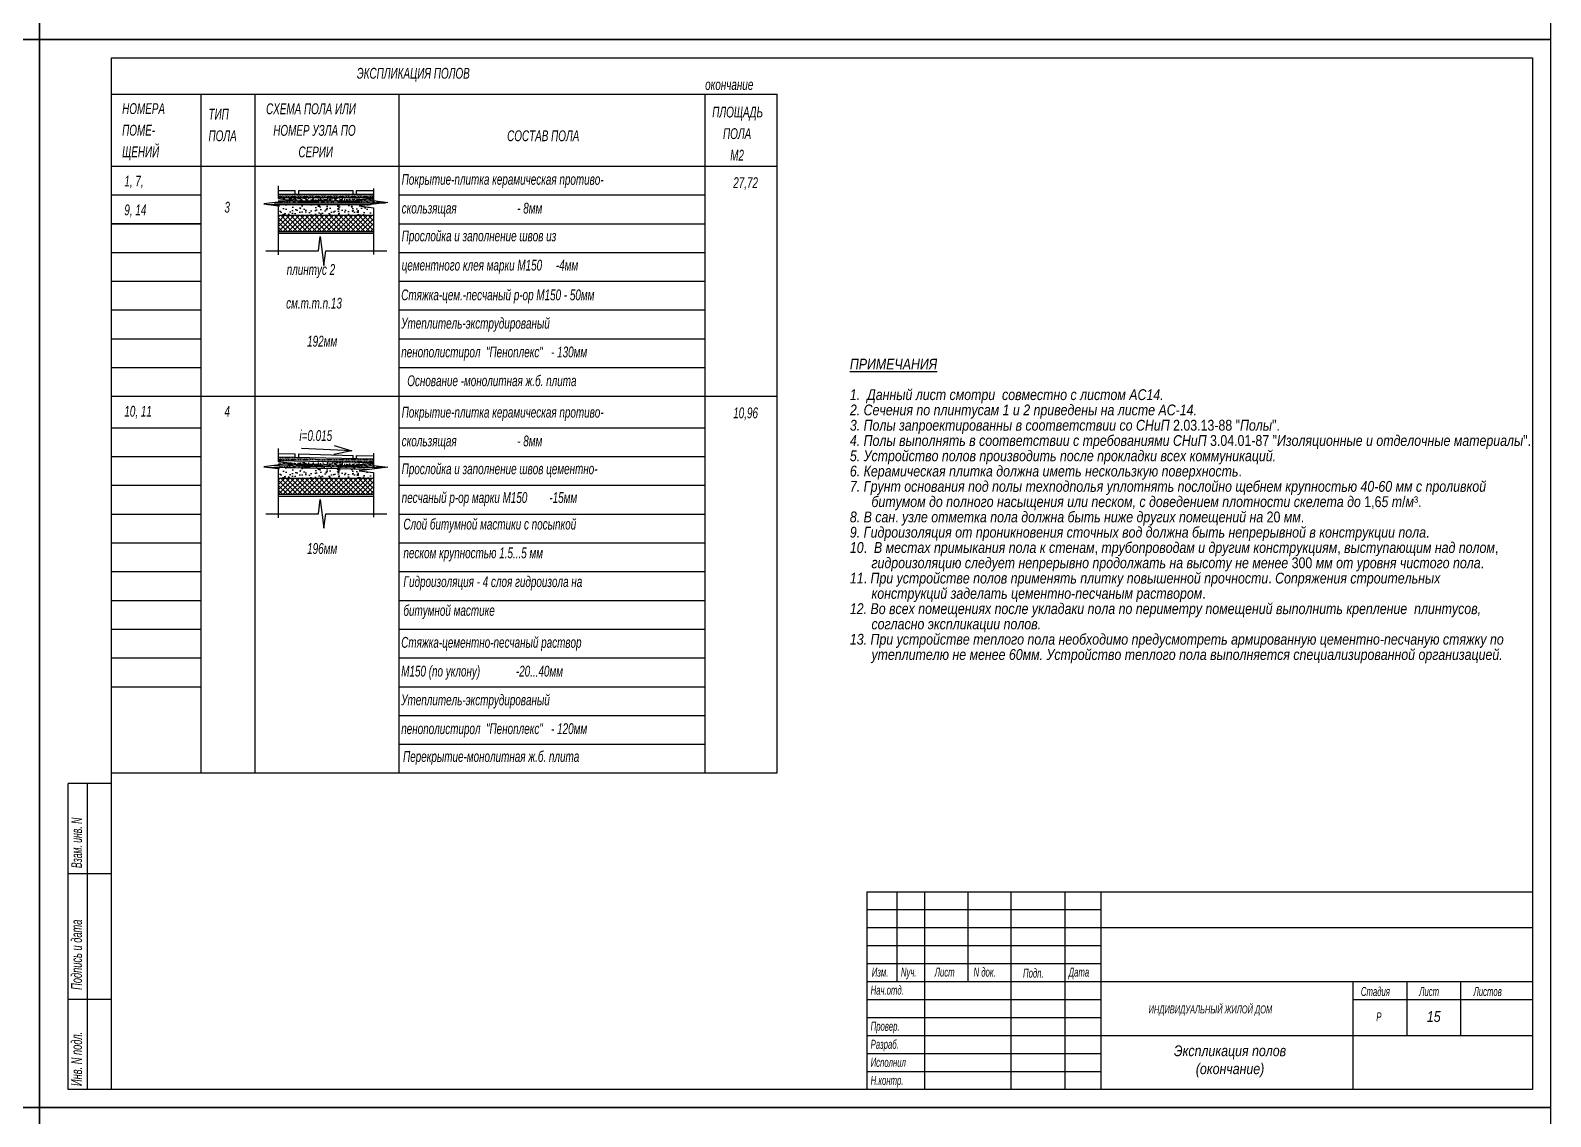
# Model space of a CAD drawing. Header units: millimetres. Extents: x 1582001 to 3303937, y 226471 to 491235.
# Drawn here: x 1875750 to 1918000, y 350400 to 380605 of the extents above; entities that cross this region are included whole.
import ezdxf

# ---------------------------------------------------------------- set-up
doc = ezdxf.new("R2010")
doc.units = ezdxf.units.MM
doc.layers.get('Defpoints').update_dxf_attribs({"color": 255, "lineweight": 30})
for name, color, linetype in [('Rasmer', 135, 'Continuous'), ('Spezifikazia', 250, 'Continuous'), ('Т-Подписи', 7, 'Continuous'), ('Формуляр', 138, 'Continuous')]:
    doc.layers.add(name, color=color, linetype=linetype)
doc.styles.add('Arch-Dim', font='ARIALNI.TTF', dxfattribs={"width": 0.98, "height": 300})
doc.styles.add('STYLE1', font='ARIALNI.TTF', dxfattribs={"height": 300})
doc.dimstyles.new('Aec-Arch-M-100', dxfattribs={"dimscale": 100, "dimtxt": 2.5, "dimasz": 1.5, "dimexe": 1.5, "dimexo": 1.5, "dimgap": 0.8, "dimtad": 1, "dimdec": 0, "dimzin": 3, "dimdsep": 46, "dimtxsty": 'Arch-Dim', "dimblk": 'ARCHTICK', "dimcen": 2.5, "dimazin": 2, "dimtfac": 0.75, "dimtdec": 0, "dimtix": 1, "dimtmove": 1, "dimatfit": 2, "dimfxl": 0, "dimtolj": 1, "dimtzin": 0, "dimarcsym": 0})

# ---------------------------------------------------------------- blocks, each defined once
blk = doc.blocks.new('_ArchTick')
at = {"color": 0, "linetype": 'ByBlock', "const_width": 0.15}
blk.add_lwpolyline([(-0.5, -0.5), (0.5, 0.5)], dxfattribs=at)

msp = doc.modelspace()

# ---------------------------------------------------------------- hatches: boundary and pattern name
at = {"layer": 'Rasmer', "ltscale": 2}
h = msp.add_hatch(dxfattribs=at)
h.set_pattern_fill('DOTS', color=256, scale=30, style=0)
h.set_pattern_definition([(0, (1488894.624, 410699.753), (23.8125, 47.625), [0, -47.625])])
h.paths.add_polyline_path([(1885288, 375956.7), (1885288, 376051.4), (1882635.8, 376051.4), (1882635.8, 375956.7)])
h = msp.add_hatch(dxfattribs=at)
h.set_pattern_fill('AR-SAND', color=256, scale=2, style=0)
h.set_pattern_definition([(37.5, (1488894.62, 410699.75), (-3.200063, 97.882647), [0, -77.216, 0, -86.36, 0, -82.55]), (7.5, (1488894.62, 410699.75), (89.904657, 143.36502), [0, -41.656, 0, -69.596, 0, -26.67]), (327.5, (1488832.14, 410699.75), (158.198474, 0.287437), [0, -25.4, 0, -91.44, 0, -119.38]), (317.5, (1488832.14, 410699.75), (152.71129, 44.585865), [0, -12.7, 0, -59.944, 0, -68.58])])
h.paths.add_polyline_path([(1882635.8, 375956.7), (1882635.8, 375927.6), (1883035.8, 375877.6), (1882523.9, 375813.6), (1885622.2, 375813.6), (1885688, 375821.8), (1885288, 375871.8), (1885288, 375956.7)])
h = msp.add_hatch(dxfattribs=at)
h.set_pattern_fill('AR-CONC', color=256, scale=2, style=0)
h.set_pattern_definition([(50, (1488894.62, 410699.75), (364.36934, -31.87817), [38.1, -419.1]), (355, (1488894.62, 410699.75), (-70.48565, 382.1133), [30.48, -335.28]), (100.451, (1488925, 410697.1), (293.885, 350.23338), [32.38, -356.18]), (46.1842, (1488894.62, 410801.35), (542.1581, -84.08466), [57.15, -628.65]), (96.6356, (1488939.8, 410794.35), (474.8085, 494.8511), [48.57, -534.27]), (351.184, (1488894.6, 410801.35), (474.8092, 494.8502), [45.72, -502.92]), (21, (1488945.42, 410775.95), (303.22976, -204.53104), [38.1, -419.1]), (326, (1488945.42, 410775.95), (123.60406, 368.37593), [30.48, -335.28]), (71.4514, (1488970.7, 410758.9), (426.83298, 163.8457), [32.38, -356.18]), (37.5, (1488894.62, 410699.75), (6.177207, 169.110078), [0, -331.216, 0, -340.36, 0, -336.55]), (7.5, (1488894.62, 410699.75), (133.639325, 200.36115), [0, -194.056, 0, -323.596, 0, -128.27]), (327.5, (1488781.34, 410699.75), (271.18119, -11.45749), [0, -127, 0, -396.24, 0, -525.78]), (317.5, (1488730.54, 410699.75), (296.25836, 50.85298), [0, -165.1, 0, -263.144, 0, -373.38])])
h.paths.add_polyline_path([(1882635.8, 375763.6), (1882635.8, 375463.6), (1885288, 375463.6), (1885288, 375671.8), (1884888, 375721.8), (1885222.2, 375763.6)])
h = msp.add_hatch(dxfattribs=at)
h.set_pattern_fill('ANSI37', color=256, scale=30, style=0)
h.set_pattern_definition([(45, (1488894.62, 410699.75), (-67.35192, 67.35192), []), (135, (1488894.62, 410699.75), (-67.35192, -67.35192), [])])
h.paths.add_polyline_path([(1882635.8, 375463.6), (1882635.8, 375013.6), (1885288, 375013.6), (1885288, 375463.6)])
h = msp.add_hatch(dxfattribs=at)
h.set_pattern_fill('AR-SAND', color=256, scale=2, style=0)
h.set_pattern_definition([(37.5, (1488894.62, 403335.914), (-3.200063, 97.882647), [0, -77.216, 0, -86.36, 0, -82.55]), (7.5, (1488894.62, 403335.91), (89.904657, 143.36502), [0, -41.656, 0, -69.596, 0, -26.67]), (327.5, (1488832.14, 403335.91), (158.198474, 0.287437), [0, -25.4, 0, -91.44, 0, -119.38]), (317.5, (1488832.14, 403335.91), (152.71129, 44.585865), [0, -12.7, 0, -59.944, 0, -68.58])])
h.paths.add_polyline_path([(1882635.8, 368592.9), (1882635.8, 368563.7), (1883035.8, 368513.7), (1882523.9, 368449.7), (1885622.2, 368449.7), (1885688, 368458), (1885288, 368508), (1885288, 368592.9)])
h = msp.add_hatch(dxfattribs=at)
h.set_pattern_fill('DOTS', color=256, scale=30, style=0)
h.set_pattern_definition([(0, (1488894.624, 403391.997), (23.8125, 47.625), [0, -47.625])])
h.paths.add_polyline_path([(1882635.8, 368743.6), (1882635.8, 368648.9), (1885288, 368592.9), (1885288, 368687.5)])
h = msp.add_hatch(dxfattribs=at)
h.set_pattern_fill('AR-CONC', color=256, scale=2, style=0)
h.set_pattern_definition([(50, (1488894.62, 403392), (364.36934, -31.87817), [38.1, -419.1]), (355, (1488894.62, 403392), (-70.48565, 382.1133), [30.48, -335.28]), (100.451, (1488925, 403389.34), (293.885, 350.23338), [32.38, -356.18]), (46.1842, (1488894.62, 403493.6), (542.1581, -84.08466), [57.15, -628.65]), (96.6356, (1488939.8, 403486.6), (474.8085, 494.8511), [48.57, -534.27]), (351.184, (1488894.6, 403493.6), (474.8092, 494.8502), [45.72, -502.92]), (21, (1488945.42, 403468.2), (303.22976, -204.53104), [38.1, -419.1]), (326, (1488945.42, 403468.2), (123.60406, 368.37593), [30.48, -335.28]), (71.4514, (1488970.7, 403451.15), (426.83298, 163.8457), [32.38, -356.18]), (37.5, (1488894.62, 403392), (6.177207, 169.110078), [0, -331.216, 0, -340.36, 0, -336.55]), (7.5, (1488894.62, 403392), (133.639325, 200.36115), [0, -194.056, 0, -323.596, 0, -128.27]), (327.5, (1488781.34, 403392), (271.18119, -11.45749), [0, -127, 0, -396.24, 0, -525.78]), (317.5, (1488730.54, 403392), (296.25836, 50.85298), [0, -165.1, 0, -263.144, 0, -373.38])])
h.paths.add_polyline_path([(1882635.8, 368450.2), (1882635.8, 368155.8), (1885288, 368155.8), (1885288, 368308), (1884888, 368358), (1885222.2, 368399.7)])
h = msp.add_hatch(dxfattribs=at)
h.set_pattern_fill('ANSI37', color=256, scale=30, style=0)
h.set_pattern_definition([(45, (1488894.62, 403392), (-67.35192, 67.35192), []), (135, (1488894.62, 403392), (-67.35192, -67.35192), [])])
h.paths.add_polyline_path([(1882635.8, 368155.8), (1882635.8, 367705.8), (1885288, 367705.8), (1885288, 368155.8)])

# ---------------------------------------------------------------- linework, layer by layer
at = {"layer": 'Spezifikazia', "ltscale": 100}
for p, q in [((1878000.3, 378830.4), (1896500.3, 378830.4)), ((1878000.3, 370355.5), (1878000.3, 378830.4)), ((1880500.3, 359955.3), (1880500.3, 378830.4)), ((1882000.3, 359955.3), (1882000.3, 378830.4)), ((1886000.3, 359955.3), (1886000.3, 378830.4)), ((1894500.3, 359955.3), (1894500.3, 378830.4)), ((1896500.3, 359955.3), (1896500.3, 378830.4)), ((1878000.3, 376830.4), (1896500.3, 376830.4)), ((1878000.3, 376830.4), (1896500.3, 376830.4)), ((1878000.3, 376830.4), (1896500.3, 376830.4)), ((1878000.3, 376830.4), (1896500.3, 376830.4)), ((1878000.3, 376830.4), (1880500.3, 376830.4)), ((1878000.3, 376830.4), (1880500.3, 376830.4)), ((1878000.3, 376830.4), (1880500.3, 376830.4)), ((1878000.3, 376830.4), (1880500.3, 376830.4)), ((1878000.3, 376830.4), (1896500.3, 376830.4)), ((1878000.3, 376830.4), (1894500.3, 376830.4)), ((1880500.3, 376830.4), (1880500.3, 376830.4)), ((1882000.3, 376830.4), (1882000.3, 376830.4)), ((1882000.3, 376830.1), (1882000.3, 376830.1)), ((1878000.3, 376030.6), (1880500.3, 376030.6)), ((1878000.3, 376030.6), (1880500.3, 376030.6)), ((1878000.3, 376030.2), (1880500.3, 376030.2)), ((1878000.3, 376030.2), (1880500.3, 376030.2)), ((1882635.8, 376284.4), (1882635.8, 375927.6)), ((1882635.8, 376151.4), (1883107.3, 376151.4)), ((1882635.8, 376051.4), (1885288, 376051.4)), ((1882635.8, 376051.4), (1885288, 376051.4)), ((1883107.3, 376051.4), (1883107.3, 376151.4)), ((1883207.3, 376051.4), (1883207.3, 376151.4)), ((1883207.3, 376151.4), (1884716.6, 376151.4)), ((1884716.6, 376051.4), (1884716.6, 376151.4)), ((1884816.6, 376051.4), (1884816.6, 376151.4)), ((1884816.6, 376151.4), (1885288, 376151.4)), ((1885288, 376210.8), (1885288, 375871.8)), ((1886000.3, 376030.2), (1894500.3, 376030.2)), ((1886000.3, 376030.2), (1894500.3, 376030.2)), ((1886000.3, 376030.2), (1894500.3, 376030.2)), ((1886000.3, 376030.2), (1894500.3, 376030.2)), ((1886000.3, 376030.1), (1894500.3, 376030.1)), ((1886000.3, 376030.1), (1894500.3, 376030.1)), ((1886000.3, 376030.1), (1894500.3, 376030.1)), ((1886000.3, 376030.1), (1894500.3, 376030.1)), ((1886000.3, 376030.1), (1894500.3, 376030.1)), ((1886000.3, 376030.1), (1894500.3, 376030.1)), ((1886000.3, 376030.1), (1894500.3, 376030.1)), ((1886000.3, 376030.1), (1894500.3, 376030.1)), ((1886000.3, 376030.1), (1894500.3, 376030.1)), ((1886000.3, 376030.1), (1894500.3, 376030.1)), ((1883035.8, 375877.6), (1882235.8, 375777.6)), ((1882235.8, 375777.6), (1882635.8, 375727.6)), ((1882347.8, 375763.6), (1885222.2, 375763.6)), ((1882523.9, 375813.6), (1885622.2, 375813.6)), ((1882635.8, 375956.7), (1885288, 375956.7)), ((1882635.8, 375927.6), (1883035.8, 375877.6)), ((1882635.8, 375862), (1885288, 375862)), ((1882635.8, 375813.6), (1885288, 375813.6)), ((1882635.8, 375763.6), (1882635.8, 374361.2)), ((1882635.8, 375763.6), (1885222.2, 375763.6)), ((1882635.8, 375763.6), (1885222.2, 375763.6)), ((1885688, 375821.8), (1884888, 375721.8)), ((1884888, 375721.8), (1885288, 375671.8)), ((1885288, 375871.8), (1885688, 375821.8)), ((1885288, 375671.8), (1885288, 374375.7)), ((1878000.3, 375230.6), (1880500.3, 375230.6)), ((1878000.3, 375230.6), (1880500.3, 375230.6)), ((1878000.3, 375230.6), (1880500.3, 375230.6)), ((1878000.3, 375230.6), (1880500.3, 375230.6)), ((1878000.3, 375230.2), (1880500.3, 375230.2)), ((1878000.3, 375230.2), (1880500.3, 375230.2)), ((1878000.3, 375230.2), (1880500.3, 375230.2)), ((1878000.3, 375230.2), (1880500.3, 375230.2)), ((1882635.8, 375463.6), (1885288, 375463.6)), ((1886000.3, 375230.1), (1894500.3, 375230.1)), ((1886000.3, 375230.1), (1894500.3, 375230.1)), ((1886000.3, 375230.1), (1894500.3, 375230.1)), ((1886000.3, 375230.1), (1894500.3, 375230.1)), ((1886000.3, 375229.9), (1894500.3, 375229.9)), ((1886000.3, 375229.9), (1894500.3, 375229.9)), ((1886000.3, 375229.9), (1894500.3, 375229.9)), ((1886000.3, 375229.9), (1894500.3, 375229.9)), ((1886000.3, 375229.9), (1894500.3, 375229.9)), ((1886000.3, 375229.9), (1894500.3, 375229.9)), ((1886000.3, 375229.9), (1894500.3, 375229.9)), ((1886000.3, 375229.9), (1894500.3, 375229.9)), ((1886000.3, 375229.9), (1894500.3, 375229.9)), ((1886000.3, 375229.9), (1894500.3, 375229.9)), ((1882635.8, 375013.6), (1885288, 375013.6)), ((1882635.8, 374963.6), (1885288, 374963.6)), ((1883758.1, 374471.3), (1883808.1, 374871.3)), ((1883808.1, 374871.3), (1883908.1, 374071.3)), ((1878000.3, 374430.6), (1880500.3, 374430.6)), ((1878000.3, 374430.2), (1880500.3, 374430.2)), ((1878000.3, 374430.2), (1880500.3, 374430.2)), ((1878000.3, 374430.2), (1880500.3, 374430.2)), ((1878000.3, 374430.2), (1880500.3, 374430.2)), ((1878000.3, 374430.2), (1880500.3, 374430.2)), ((1878000.3, 374430.2), (1880500.3, 374430.2)), ((1882295, 374471.3), (1883758.1, 374471.3)), ((1883908.1, 374071.3), (1883958.1, 374471.3)), ((1883958.1, 374471.3), (1885653.1, 374471.3)), ((1886000.3, 374430.4), (1894500.3, 374430.4)), ((1886000.3, 374430.4), (1894500.3, 374430.4)), ((1886000.3, 374430.4), (1894500.3, 374430.4)), ((1886000.3, 374430.4), (1894500.3, 374430.4)), ((1886000.3, 374430.4), (1894500.3, 374430.4)), ((1886000.3, 374430.4), (1894500.3, 374430.4)), ((1886000.3, 374430.4), (1894500.3, 374430.4)), ((1886000.3, 374430.4), (1894500.3, 374430.4)), ((1886000.3, 374430.4), (1894500.3, 374430.4)), ((1886000.3, 374430.4), (1894500.3, 374430.4)), ((1886000.3, 374430.4), (1894500.3, 374430.4)), ((1886000.3, 374430.4), (1894500.3, 374430.4)), ((1886000.3, 374430.4), (1894500.3, 374430.4)), ((1886000.3, 374430.4), (1894500.3, 374430.4)), ((1886000.3, 374430.4), (1894500.3, 374430.4)), ((1878000.3, 373630.8), (1880500.3, 373630.8)), ((1878000.3, 373630.8), (1880500.3, 373630.8)), ((1878000.3, 373630.6), (1880500.3, 373630.6)), ((1878000.3, 373630.6), (1880500.3, 373630.6)), ((1878000.3, 373630.6), (1880500.3, 373630.6)), ((1878000.3, 373630.6), (1880500.3, 373630.6)), ((1878000.3, 373630.6), (1880500.3, 373630.6)), ((1878000.3, 373630.6), (1880500.3, 373630.6)), ((1878000.3, 373630.6), (1880500.3, 373630.6)), ((1878000.3, 373630.2), (1880500.3, 373630.2)), ((1886000.3, 373630.4), (1894500.3, 373630.4)), ((1886000.3, 373630.4), (1894500.3, 373630.4)), ((1886000.3, 373630.4), (1894500.3, 373630.4)), ((1886000.3, 373630.4), (1894500.3, 373630.4)), ((1886000.3, 373630.4), (1894500.3, 373630.4)), ((1886000.3, 373630.2), (1894500.3, 373630.2)), ((1886000.3, 373630.2), (1894500.3, 373630.2)), ((1878000.3, 372830.6), (1880500.3, 372830.6)), ((1878000.3, 372830.6), (1880500.3, 372830.6)), ((1878000.3, 372830.1), (1880500.3, 372830.1)), ((1878000.3, 372830.1), (1880500.3, 372830.1)), ((1886000.3, 372830.2), (1894500.3, 372830.2)), ((1886000.3, 372830.2), (1894500.3, 372830.2)), ((1878000.3, 372030.1), (1880500.3, 372030.1)), ((1878000.3, 372030.1), (1880500.3, 372030.1)), ((1886000.3, 372030.2), (1894500.3, 372030.2)), ((1886000.3, 372030.2), (1894500.3, 372030.2)), ((1886000.3, 372030.2), (1894500.3, 372030.2)), ((1886000.3, 372030.2), (1894500.3, 372030.2)), ((1878000.3, 371230.1), (1880500.3, 371230.1)), ((1878000.3, 371230.1), (1880500.3, 371230.1)), ((1878000.3, 371230.1), (1880500.3, 371230.1)), ((1878000.3, 371230.1), (1880500.3, 371230.1)), ((1886000.3, 371230.2), (1894500.3, 371230.2)), ((1878000.3, 370429.9), (1896500.3, 370429.9)), ((1878000.3, 370429.9), (1896500.3, 370429.9)), ((1886000.3, 370429.9), (1894500.3, 370429.9)), ((1878000.3, 369555.5), (1880500.3, 369555.5)), ((1878000.3, 369555.5), (1880500.3, 369555.5)), ((1886000.3, 369555.1), (1894500.3, 369555.1)), ((1886000.3, 369555.1), (1894500.3, 369555.1)), ((1886000.3, 369555.1), (1894500.3, 369555.1)), ((1886000.3, 369555.1), (1894500.3, 369555.1)), ((1886000.3, 369554.9), (1894500.3, 369554.9)), ((1886000.3, 369554.9), (1894500.3, 369554.9)), ((1886000.3, 369554.9), (1894500.3, 369554.9)), ((1886000.3, 369554.9), (1894500.3, 369554.9)), ((1886000.3, 369554.9), (1894500.3, 369554.9)), ((1886000.3, 369554.9), (1894500.3, 369554.9)), ((1886000.3, 369554.9), (1894500.3, 369554.9)), ((1886000.3, 369554.9), (1894500.3, 369554.9)), ((1886000.3, 369554.9), (1894500.3, 369554.9)), ((1886000.3, 369554.9), (1894500.3, 369554.9)), ((1882635.8, 368976.7), (1882635.8, 368619.8)), ((1882635.8, 368843.6), (1883107.3, 368830.9)), ((1885288, 368847), (1885288, 368508)), ((1878000.3, 368755.5), (1880500.3, 368755.5)), ((1878000.3, 368755.5), (1880500.3, 368755.5)), ((1878000.3, 368755.5), (1880500.3, 368755.5)), ((1878000.3, 368755.5), (1880500.3, 368755.5)), ((1883035.8, 368569.8), (1882235.8, 368469.8)), ((1882235.8, 368469.8), (1882635.8, 368419.8)), ((1882347.8, 368455.8), (1885222.2, 368399.7)), ((1882523.9, 368505.8), (1885622.2, 368449.7)), ((1882635.8, 368743.6), (1885288, 368687.5)), ((1882635.8, 368743.6), (1885288, 368687.5)), ((1882635.8, 368648.9), (1885288, 368592.9)), ((1882635.8, 368619.8), (1883035.8, 368569.8)), ((1882635.8, 368554.3), (1885288, 368498.2)), ((1882635.8, 368505.8), (1885288, 368449.7)), ((1882635.8, 368455.8), (1882635.8, 367053.4)), ((1882635.8, 368455.8), (1885222.2, 368399.7)), ((1882635.8, 368455.8), (1885222.2, 368399.7)), ((1883107.3, 368733.6), (1883107.3, 368830.9)), ((1883207.3, 368731.5), (1883207.3, 368828.2)), ((1883207.3, 368828.2), (1884716.6, 368787.5)), ((1884716.6, 368699.6), (1884716.6, 368787.5)), ((1884816.6, 368697.5), (1884816.6, 368784.8)), ((1884816.6, 368784.8), (1885288, 368772.1)), ((1885688, 368458), (1884888, 368358)), ((1885288, 368508), (1885688, 368458)), ((1886000.3, 368754.9), (1894500.3, 368754.9)), ((1886000.3, 368754.9), (1894500.3, 368754.9)), ((1886000.3, 368754.9), (1894500.3, 368754.9)), ((1886000.3, 368754.9), (1894500.3, 368754.9)), ((1886000.3, 368754.8), (1894500.3, 368754.8)), ((1886000.3, 368754.8), (1894500.3, 368754.8)), ((1886000.3, 368754.8), (1894500.3, 368754.8)), ((1886000.3, 368754.8), (1894500.3, 368754.8)), ((1886000.3, 368754.8), (1894500.3, 368754.8)), ((1886000.3, 368754.8), (1894500.3, 368754.8)), ((1886000.3, 368754.8), (1894500.3, 368754.8)), ((1886000.3, 368754.8), (1894500.3, 368754.8)), ((1886000.3, 368754.8), (1894500.3, 368754.8)), ((1886000.3, 368754.8), (1894500.3, 368754.8)), ((1882635.8, 368155.8), (1885288, 368155.8)), ((1884888, 368358), (1885288, 368308)), ((1885288, 368308), (1885288, 367068)), ((1878000.3, 367955.5), (1880500.3, 367955.5)), ((1878000.3, 367955.5), (1880500.3, 367955.5)), ((1882635.8, 367705.8), (1885288, 367705.8)), ((1882635.8, 367655.8), (1885288, 367655.8)), ((1886000.3, 367955.3), (1894500.3, 367955.3)), ((1886000.3, 367955.3), (1894500.3, 367955.3)), ((1886000.3, 367955.3), (1894500.3, 367955.3)), ((1886000.3, 367955.3), (1894500.3, 367955.3)), ((1878000.3, 367155.5), (1880500.3, 367155.5)), ((1878000.3, 367155.5), (1880500.3, 367155.5)), ((1878000.3, 367155.5), (1880500.3, 367155.5)), ((1878000.3, 367155.5), (1880500.3, 367155.5)), ((1882295, 367163.5), (1883758.1, 367163.5)), ((1883758.1, 367163.5), (1883808.1, 367563.5)), ((1883808.1, 367563.5), (1883908.1, 366763.5)), ((1883908.1, 366763.5), (1883958.1, 367163.5)), ((1883958.1, 367163.5), (1885653.1, 367163.5)), ((1886000.3, 367155.3), (1894500.3, 367155.3)), ((1886000.3, 367155.3), (1894500.3, 367155.3)), ((1886000.3, 367155.3), (1894500.3, 367155.3)), ((1886000.3, 367155.3), (1894500.3, 367155.3)), ((1886000.3, 367155.3), (1894500.3, 367155.3)), ((1886000.3, 367155.3), (1894500.3, 367155.3)), ((1886000.3, 367155.3), (1894500.3, 367155.3)), ((1886000.3, 367155.3), (1894500.3, 367155.3)), ((1886000.3, 367155.3), (1894500.3, 367155.3)), ((1886000.3, 367155.3), (1894500.3, 367155.3)), ((1886000.3, 367155.3), (1894500.3, 367155.3)), ((1886000.3, 367155.3), (1894500.3, 367155.3)), ((1886000.3, 367155.3), (1894500.3, 367155.3)), ((1886000.3, 367155.3), (1894500.3, 367155.3)), ((1886000.3, 367155.3), (1894500.3, 367155.3)), ((1878000.3, 366355.5), (1880500.3, 366355.5)), ((1886000.3, 366355.3), (1894500.3, 366355.3)), ((1886000.3, 366355.3), (1894500.3, 366355.3)), ((1886000.3, 366355.3), (1894500.3, 366355.3)), ((1886000.3, 366355.3), (1894500.3, 366355.3)), ((1878000.3, 365555.5), (1880500.3, 365555.5)), ((1878000.3, 365555.5), (1880500.3, 365555.5)), ((1878000.3, 365555.5), (1880500.3, 365555.5)), ((1878000.3, 365555.5), (1880500.3, 365555.5)), ((1886000.3, 365555.3), (1894500.3, 365555.3)), ((1886000.3, 365555.3), (1894500.3, 365555.3)), ((1886000.3, 365555.3), (1894500.3, 365555.3)), ((1878000.3, 364755.5), (1880500.3, 364755.5)), ((1878000.3, 364755.5), (1880500.3, 364755.5)), ((1886000.3, 364755.3), (1894500.3, 364755.3)), ((1886000.3, 364755.3), (1894500.3, 364755.3)), ((1886000.3, 364755.3), (1894500.3, 364755.3)), ((1886000.3, 364755.3), (1894500.3, 364755.3)), ((1878000.3, 363955.5), (1880500.3, 363955.5)), ((1878000.3, 363955.5), (1880500.3, 363955.5)), ((1878000.3, 363955.5), (1880500.3, 363955.5)), ((1878000.3, 363955.5), (1880500.3, 363955.5)), ((1886000.3, 363955.3), (1894500.3, 363955.3)), ((1886000.3, 363955.3), (1894500.3, 363955.3)), ((1886000.3, 363955.3), (1894500.3, 363955.3)), ((1886000.3, 363955.3), (1894500.3, 363955.3)), ((1878000.3, 363155.5), (1880500.3, 363155.5)), ((1886000.3, 363155.3), (1894500.3, 363155.3)), ((1886000.3, 363155.3), (1894500.3, 363155.3)), ((1886000.3, 363155.3), (1894500.3, 363155.3)), ((1886000.3, 363155.3), (1894500.3, 363155.3)), ((1878000.3, 362355.5), (1880500.3, 362355.5)), ((1878000.3, 362355.5), (1880500.3, 362355.5)), ((1878000.3, 362355.5), (1880500.3, 362355.5)), ((1878000.3, 362355.5), (1880500.3, 362355.5)), ((1886000.3, 362355.3), (1894500.3, 362355.3)), ((1886000.3, 361555.3), (1894500.3, 361555.3)), ((1886000.3, 360755.3), (1894500.3, 360755.3)), ((1886000.3, 360755.3), (1894500.3, 360755.3)), ((1886000.3, 360755.3), (1894500.3, 360755.3)), ((1886000.3, 360755.3), (1894500.3, 360755.3)), ((1886000.3, 360755.3), (1894500.3, 360755.3)), ((1878000.3, 359955.3), (1896500.3, 359955.3))]:
    msp.add_line(p, q, dxfattribs=at)
at = {"layer": 'Spezifikazia', "ltscale": 100, "const_width": 50}
for points in [[(1883170, 375837.5), (1883770.2, 375837.5)], [(1884289.5, 375837.5), (1884889.7, 375837.5)], [(1883170, 368529.8), (1883770.2, 368529.8)], [(1884289.5, 368473.7), (1884889.7, 368473.7)]]:
    msp.add_lwpolyline(points, dxfattribs=at)
at = {"layer": 'Формуляр'}
for p, q in [((1876800.3, 351154.9), (1876800.3, 359667.1)), ((1878000.3, 359667.1), (1876800.3, 359667.1)), ((1877339.7, 351154.9), (1877339.7, 359667.1)), ((1878000.3, 357154.9), (1876800.3, 357154.9)), ((1878000.3, 353654.9), (1876800.3, 353654.9)), ((1878000.3, 353654.9), (1876800.3, 353654.9)), ((1878000.3, 351154.9), (1876800.3, 351154.9))]:
    msp.add_line(p, q, dxfattribs=at)
at = {"layer": 'Формуляр', "color": 0}
for p, q in [((1899000.3, 356654.9), (1899000.3, 351154.9)), ((1899000.3, 356654.9), (1917500.3, 356654.9)), ((1899832.1, 356654.9), (1899832.1, 354154.9)), ((1900600.3, 356654.9), (1900600.3, 351154.9)), ((1901800.3, 356654.9), (1901800.3, 354154.9)), ((1903000.3, 356654.9), (1903000.3, 351154.9)), ((1904500.3, 356654.9), (1904500.3, 351154.9)), ((1905500.3, 356654.9), (1905500.3, 351154.9)), ((1899000.3, 356154.9), (1905500.3, 356154.9)), ((1899000.3, 355654.9), (1917500.3, 355654.9)), ((1899000.3, 355154.9), (1905500.3, 355154.9)), ((1899000.3, 354654.9), (1905500.3, 354654.9)), ((1899000.3, 354154.9), (1917500.3, 354154.9)), ((1912500.3, 354154.9), (1912500.3, 351154.9)), ((1914000.3, 354154.9), (1914000.3, 352654.9)), ((1915500.3, 354154.9), (1915500.3, 352654.9)), ((1899000.3, 353654.9), (1905500.3, 353654.9)), ((1912500.3, 353654.9), (1917500.3, 353654.9)), ((1899000.3, 353154.9), (1905500.3, 353154.9)), ((1899000.3, 352654.9), (1905500.3, 352654.9)), ((1905500.3, 352654.9), (1917500.3, 352654.9)), ((1899000.3, 352154.9), (1905500.3, 352154.9)), ((1899000.3, 351654.9), (1905500.3, 351654.9))]:
    msp.add_line(p, q, dxfattribs=at)
for points in [[(1834000.4, 410054.8), (1876000.3, 410054.8), (1876000.3, 380354.9), (1834000.4, 380354.9)], [(1834000.4, 380354.9), (1876000.3, 380354.9), (1876000.3, 350654.9), (1834000.4, 350654.9)], [(1834000.4, 380354.9), (1876000.3, 380354.9), (1876000.3, 350654.9), (1834000.4, 350654.9)], [(1876000.3, 380354.9), (1918000.3, 380354.9), (1918000.3, 350654.9), (1876000.3, 350654.9)], [(1876000.3, 380354.9), (1918000.3, 380354.9), (1918000.3, 350654.9), (1876000.3, 350654.9)], [(1878000.3, 351154.9), (1878000.3, 379844.8), (1917500.3, 379844.8), (1917500.3, 351154.9)], [(1876000.3, 350654.9), (1918000.3, 350654.9), (1918000.3, 320955), (1876000.3, 320955)]]:
    msp.add_lwpolyline(points, close=True, dxfattribs=at)
at = {"layer": 'Формуляр'}
for points in [[(1876000.3, 410054.8), (1918000.3, 410054.8), (1918000.3, 380354.9), (1876000.3, 380354.9)], [(1834000.4, 350654.9), (1876000.3, 350654.9), (1876000.3, 320955), (1834000.4, 320955)]]:
    msp.add_lwpolyline(points, close=True, dxfattribs=at)

# ---------------------------------------------------------------- texts
at = {"color": 0, "ltscale": 2, "insert": (1909091.5, 352381.2), "char_height": 300, "width": 9802.627, "attachment_point": 2, "style": 'STYLE1'}
msp.add_mtext('Экспликация полов \\P(окончание)', dxfattribs=at)
at = {"layer": 'Defpoints', "ltscale": 100, "style": 'STYLE1', "width": 0.8}
for s, p in [('192мм', (1883441.9, 371812.7)), ('196мм', (1883441.9, 366048))]:
    msp.add_text(s, height=300, dxfattribs=at).set_placement(p)
at = {"layer": 'Spezifikazia', "ltscale": 100, "style": 'STYLE1', "width": 0.8}
for s, p in [('ЭКСПЛИКАЦИЯ ПОЛОВ', (1884823.1, 379262.1)), ('окончание', (1894503.4, 378948.3)), ('НОМЕРА', (1878300.3, 378279.1)), ('СХЕМА ПОЛА ИЛИ', (1882300.3, 378275)), ('ТИП', (1880700.3, 378124.3)), ('ПЛОЩАДЬ', (1894700.3, 378183.6)), ('ПОМЕ-', (1878300.3, 377679.1)), ('ПОЛА', (1880700.3, 377524.3)), ('НОМЕР УЗЛА ПО', (1882500.3, 377675)), ('СОСТАВ ПОЛА', (1889000.3, 377524.3)), ('ПОЛА', (1895000.3, 377583.6)), ('ЩЕНИЙ', (1878300.3, 377079.1)), ('СЕРИИ', (1883200.3, 377075)), ('М2', (1895200.3, 376983.6)), ('1, 7,', (1878361.1, 376264)), ('Покрытие-плитка керамическая противо-', (1886069.5, 376313)), ('27,72', (1895283.5, 376219.9)), ('9, 14', (1878361.1, 375464.2)), ('3', (1881143.2, 375538.6)), ('скользящая                      - 8мм', (1886069.5, 375512.8)), ('Прослойка и заполнение швов из ', (1886069.5, 374739.7)), ('плинтус 2', (1882874, 373805.7)), ('цементного клея марки М150     -4мм ', (1886069.5, 373926.9)), ('см.т.т.п.13', (1882858.8, 372870.1)), ('Стяжка-цем.-песчаный р-ор М150 - 50мм  ', (1886056.4, 373100)), ('Утеплитель-экструдированый ', (1886056.4, 372312.8)), ('пенополистирол  "Пеноплекс"   - 130мм  ', (1886056.4, 371512.8)), ('Основание -монолитная ж.б. плита', (1886224.3, 370712.4)), ('10, 11', (1878361.1, 369863.5)), ('4', (1881143.2, 369863.5)), ('Покрытие-плитка керамическая противо-', (1886069.5, 369837.8)), ('10,96', (1895283.5, 369819.4)), ('i=0.015', (1883227.7, 369187.9)), ('скользящая                      - 8мм', (1886069.5, 369037.7)), ('Прослойка и заполнение швов цементно-', (1886069.5, 368264.6)), ('песчаный р-ор марки М150        -15мм ', (1886069.5, 367464.6)), ('Слой битумной мастики с посыпкой  ', (1886117.1, 366725.9)), ('песком крупностью 1.5...5 мм', (1886117.1, 365925.9)), ('Гидроизоляция - 4 слоя гидроизола на ', (1886117.1, 365125.9)), ('битумной мастике', (1886117.1, 364325.9)), ('Стяжка-цементно-песчаный раствор ', (1886056.4, 363437.8)), ('М150 (по уклону)             -20...40мм ', (1886056.4, 362637.8)), ('Утеплитель-экструдированый ', (1886056.4, 361837.8)), ('пенополистирол  "Пеноплекс"   - 120мм  ', (1886056.4, 361037.8)), ('Перекрытие-монолитная ж.б. плита', (1886107.7, 360264.8))]:
    msp.add_text(s, height=300, dxfattribs=at).set_placement(p)
at = {"layer": 'Spezifikazia', "ltscale": 100, "insert": (1898525.4, 371475.8), "char_height": 300, "width": 18500, "attachment_point": 1, "line_spacing_factor": 0.85, "style": 'STYLE1'}
msp.add_mtext('\\pi-1080,l1080,t1080;{\\LПРИМЕЧАНИЯ}\\P\\pi-600,l600,t600;\\P\\pi-300,l300;1.  Данный лист смотри {\\fArial Narrow|b0|i0|c238|p34; }совместно с листом{\\fArial Narrow|b0|i0|c238|p34; }АС14.\\P\\pi-600,l600;2. Сечения по плинтусам 1 и 2 приведены на листе АС-{\\C0;14.\\fArial Narrow|b0|i0|c238|p34;\\C256;\\P}3. Полы запроектированны в соответствии со СНиП {\\fArial Narrow|b0|i0|c238|p34;2.03.13-88 "}Полы{\\fArial Narrow|b0|i0|c238|p34;".\\P\\pi-300,l300;}4. Полы выполнять в соответствии с требованиями СНиП {\\fArial Narrow|b0|i0|c238|p34;3.04.01-87 "}Изоляционные и отделочные материалы{\\fArial Narrow|b0|i0|c238|p34;".}\\P\\pi-600,l600;5. Устройство полов производить после прокладки всех коммуникаций.{\\fArial Narrow|b0|i0|c238|p34;\\P}6. Керамическая плитка должна иметь нескользкую поверхность{\\fArial Narrow|b0|i0|c238|p34;.\\P\\pi-300,l300;}7. Грунт основания под полы техподполья уплотнять послойно щебнем крупностью 40-60 мм с проливкой битумом до полного насыщения или песком, с доведением плотности скелета до {\\fArial Narrow|b0|i0|c238|p34;1,6}5{\\fArial Narrow|b0|i0|c238|p34; }т{\\fArial Narrow|b0|i0|c238|p34;/}м{\\fArial Narrow|b0|i0|c238|p34;³.\\P\\pi-600,l600;}8. В сан{\\fArial Narrow|b0|i0|c238|p34;. }узле отметка пола должна быть ниже других помещений на {\\fArial Narrow|b0|i0|c238|p34;20 }мм{\\fArial Narrow|b0|i0|c238|p34;.}\\P9. Гидроизоляция от проникновения сточных вод должна быть непрерывной в конструкции пола{\\fArial Narrow|b0|i0|c238|p34;.\\P}10{\\fArial Narrow|b0|i0|c238|p34;. \\fArial Narrow|b0|i0|c204|p34; }В местах примыкания пола к стенам{\\fArial Narrow|b0|i0|c238|p34;, }трубопроводам и другим конструкциям{\\fArial Narrow|b0|i0|c238|p34;, }выступающим над полом{\\fArial Narrow|b0|i0|c238|p34;, }гидроизоляцию следует непрерывно продолжать на высоту не менее {\\fArial Narrow|b0|i0|c238|p34;300 }мм от уровня чистого пола{\\fArial Narrow|b0|i0|c238|p34;. \\P}11{\\fArial Narrow|b0|i0|c238|p34;.\\fArial Narrow|b0|i0|c204|p34; }При устройстве полов применять плитку повышенной прочности{\\fArial Narrow|b0|i0|c238|p34;. }Сопряжения строительных конструкций заделать цементно{\\fArial Narrow|b0|i0|c238|p34;-}песчаным раствором{\\fArial Narrow|b0|i0|c238|p34;.}\\P12. Во всех помещениях после укладаки пола по периметру помещений выполнить крепление  плинтусов, согласно экспликации полов.\\P13. При устройстве теплого пола необходимо предусмотреть армированную цементно-песчаную стяжку по утеплителю не менее 60мм. Устройство теплого пола выполняется специализированной организацией.', dxfattribs=at)
at = {"layer": 'Т-Подписи', "color": 0, "ltscale": 2, "insert": (1914752.3, 353332.6), "char_height": 300, "width": 1500, "attachment_point": 2, "style": 'STYLE1'}
msp.add_mtext('15', dxfattribs=at)
at = {"layer": 'Формуляр', "linetype": 'Continuous', "style": 'STYLE1'}
for s, width, p in [('Взам. инв. N', 0.7, (1877184.3, 357310.4)), ('Подпись и дата', 0.75, (1877181.5, 353924.8)), ('Инв. N подл.', 0.75, (1877181.5, 351251.4))]:
    msp.add_text(s, height=300, rotation=90, dxfattribs=dict(at, width=width)).set_placement(p)
at = {"layer": 'Формуляр', "color": 0, "style": 'STYLE1', "width": 0.75}
for s, height, p in [('Изм.', 250, (1899134.4, 354293)), ('Nуч.', 250, (1899943.9, 354293)), ('Лист', 250, (1900883.4, 354293)), ('N док.', 250, (1901962.7, 354293)), ('Подп.', 250, (1903338.8, 354266)), ('Дата', 250, (1904606.9, 354293)), ('Нач.отд.', 250, (1899102.5, 353791.3)), ('Стадия', 250, (1912728.6, 353754.2)), ('Лист', 250, (1914347.5, 353754.2)), ('Листов', 250, (1915858.5, 353754.2)), ('ИНДИВИДУАЛЬНЫЙ ЖИЛОЙ ДОМ', 220, (1906827.4, 353269.9)), ('Р', 250, (1913156.3, 353052.2)), ('Провер.', 250, (1899102.5, 352788)), ('Разраб.', 250, (1899102.5, 352286.4)), ('Исполнил', 250, (1899102.5, 351784.7)), ('Н.контр.', 250, (1899102.5, 351283.1))]:
    msp.add_text(s, height=height, dxfattribs=at).set_placement(p)

# ---------------------------------------------------------------- leaders
at = {"ltscale": 100}
msp.add_leader([(1884684.6, 368912.5), (1883284, 368981)], dimstyle='Aec-Arch-M-100', override={"dimasz": 5, "dimgap": 0.8, "dimtad": 0, "dimldrblk": 'Open30', "dimfxl": 100}, dxfattribs=at)

doc.saveas('drawing.dxf')
